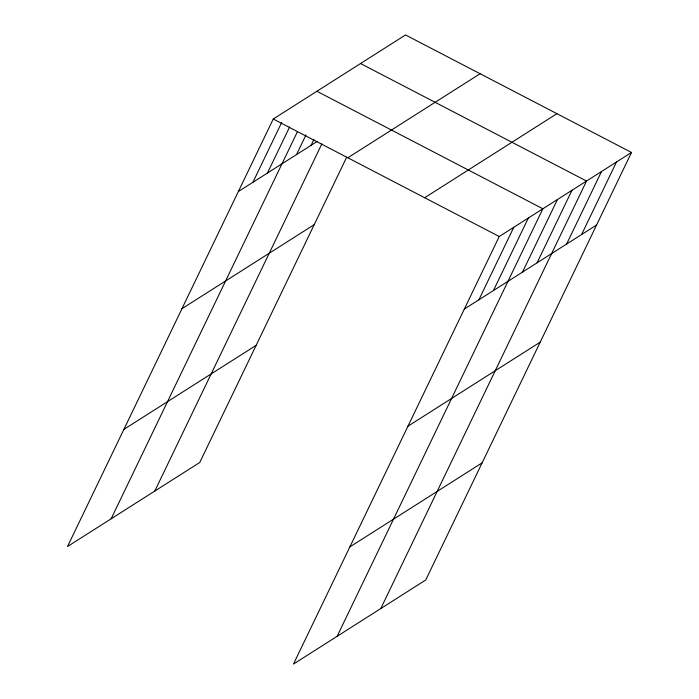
<?xml version="1.0" encoding="UTF-8"?>
<svg xmlns="http://www.w3.org/2000/svg" width="699" height="699" viewBox="0 0 699 699"><rect width="100%" height="100%" fill="white"/><g stroke="black" fill="none" stroke-linecap="round" stroke-linejoin="round"><path stroke-width="1.05" d="M631.503 152.461L499.243 236.515L293.484 664.05L425.743 579.995L631.503 152.461L405.516 34.95L273.257 119.005L67.497 546.539L199.757 462.485L346.643 157.284M252.898 182.299L281.671 122.5M267.446 173.055L289.613 126.982M111.141 518.798L297.556 131.456M296.542 154.566L305.979 134.959M311.09 145.322L313.921 139.433M154.785 491.065L321.872 143.88M478.876 299.81L513.791 227.271M493.424 290.566L528.339 218.018M337.128 636.317L542.887 208.774L316.9 91.263M522.52 272.077L557.435 199.53M537.068 262.833L571.983 190.285M380.772 608.576L586.531 181.041L360.544 63.53M566.609 244.056L601.524 171.517M581.594 234.532L616.509 161.985M238.35 191.543L317.451 141.277M347.831 157.782L480.091 73.727M181.967 308.696L314.218 224.641M424.669 197.73L556.928 113.684M123.88 429.387L256.131 345.341M464.328 309.054L596.588 225.008M407.954 426.207L540.205 342.152M349.867 546.906L482.118 462.852M273.257 119.005L499.243 236.515"/></g></svg>
